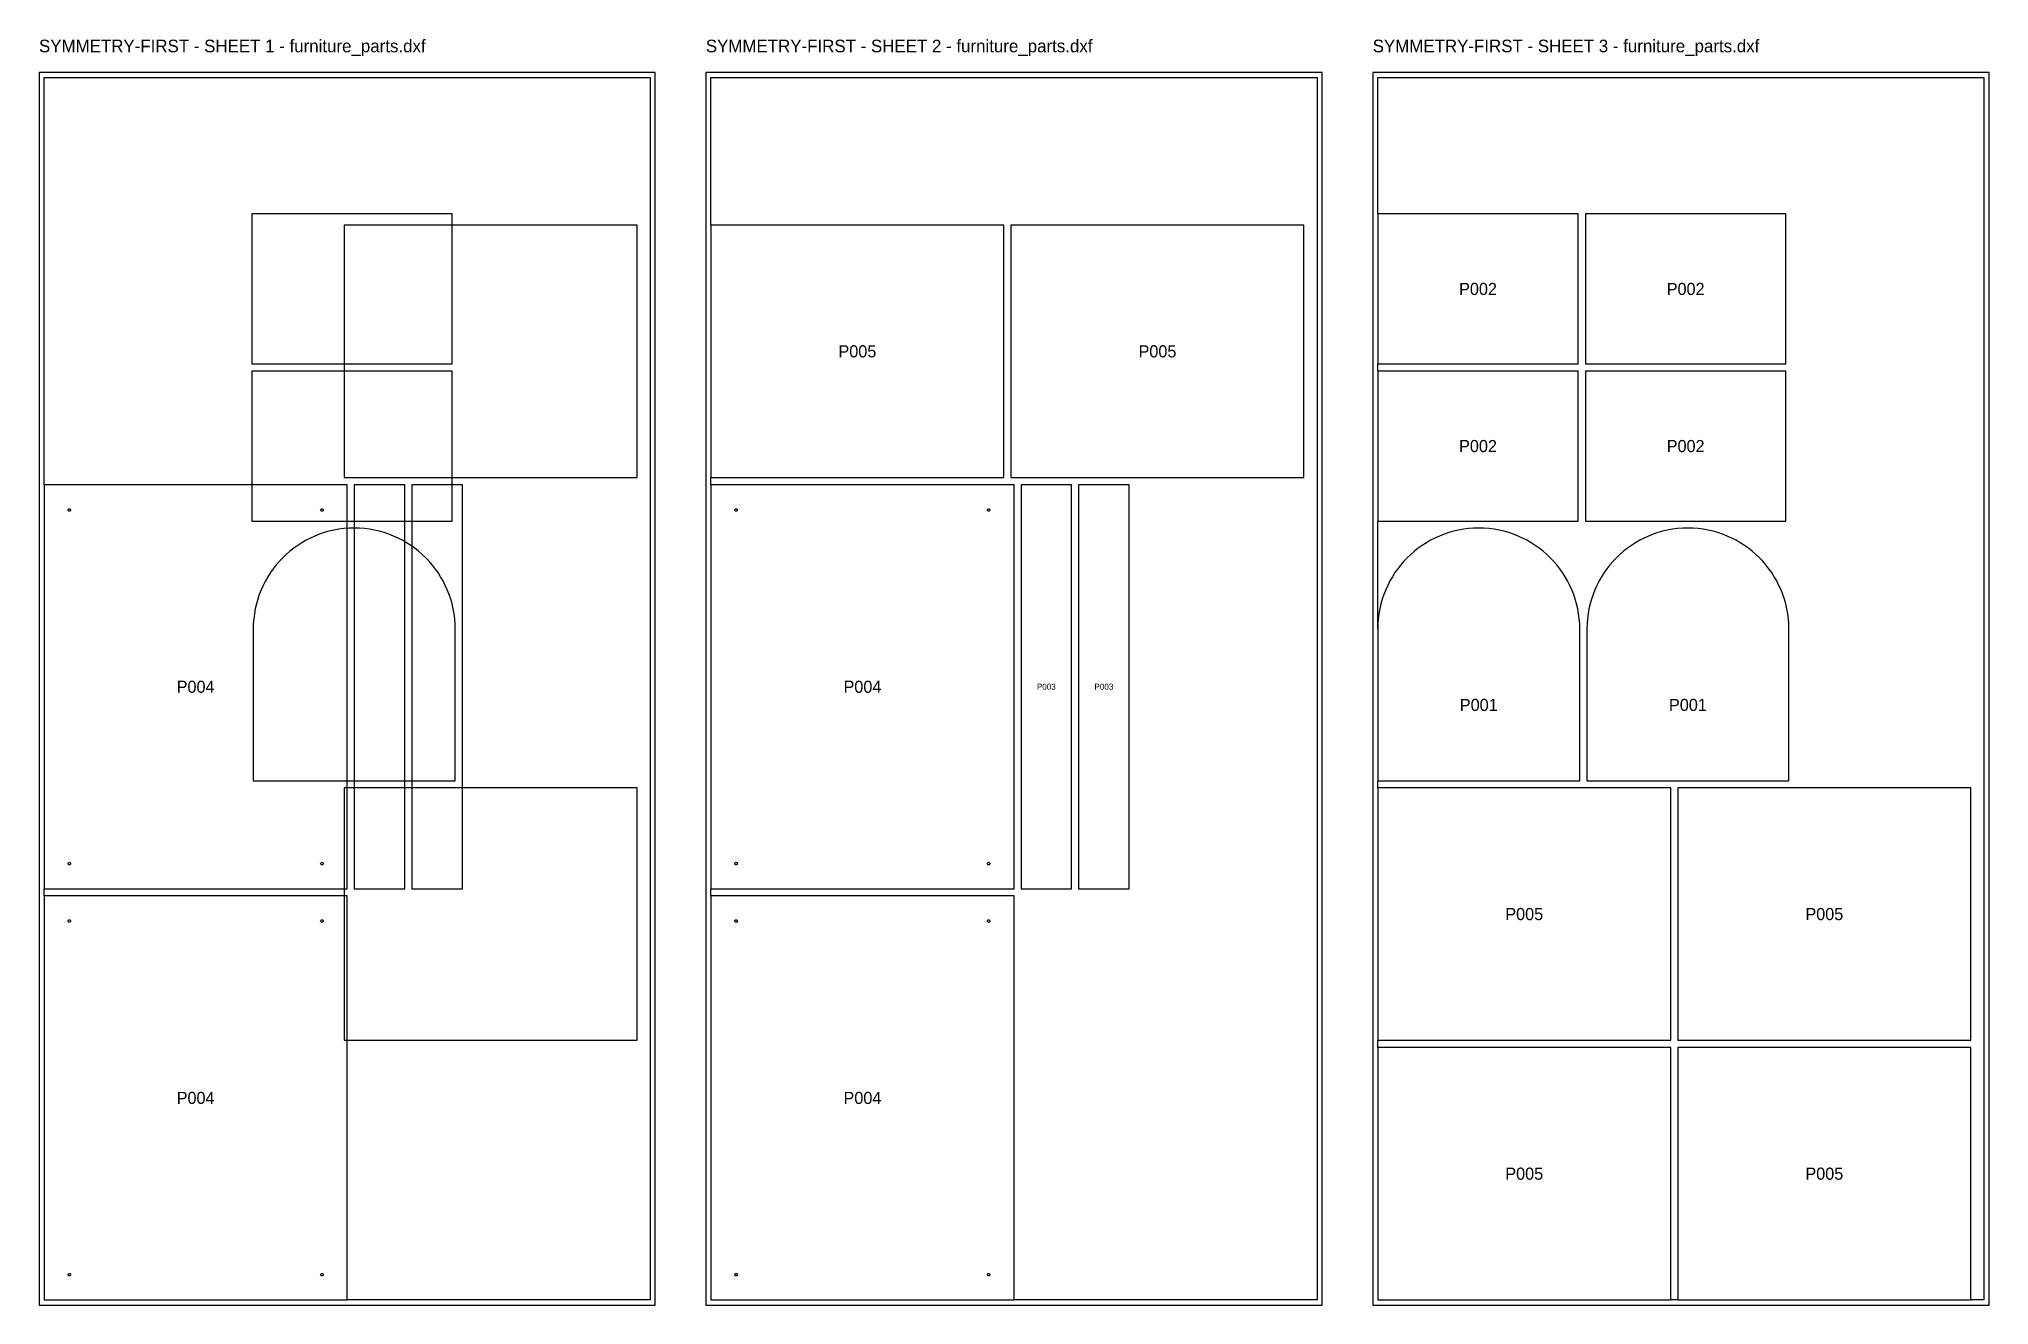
# Model space of a CAD drawing. Header units: millimetres. Extents: x 0 to 3860, y 0 to 2506.
import ezdxf
from ezdxf.enums import TextEntityAlignment as Align

# ---------------------------------------------------------------- set-up
doc = ezdxf.new("R2010")
doc.units = ezdxf.units.MM
for name, color, linetype in [('CNC_BOUNDARY', 1, 'Continuous'), ('CUT', 7, 'Continuous'), ('ETCH', 2, 'Continuous'), ('INFO', 8, 'Continuous'), ('OFFCUT', 4, 'Continuous')]:
    doc.layers.add(name, color=color, linetype=linetype)

msp = doc.modelspace()

# ---------------------------------------------------------------- linework, layer by layer
at = {"layer": 'CNC_BOUNDARY'}
for points in [[(0, 0), (1220, 0), (1220, 2440), (0, 2440)], [(1320, 0), (2540, 0), (2540, 2440), (1320, 2440)], [(2640, 0), (3860, 0), (3860, 2440), (2640, 2440)]]:
    msp.add_lwpolyline(points, close=True, dxfattribs=at)
at = {"layer": 'CUT'}
for points in [[(1330, 1638), (1910, 1638), (1910, 2138), (1330, 2138), (1330, 1638)], [(1924, 1638), (2504, 1638), (2504, 2138), (1924, 2138), (1924, 1638)], [(2650, 1863), (3047, 1863), (3047, 2160), (2650, 2160), (2650, 1863)], [(3061, 1863), (3458, 1863), (3458, 2160), (3061, 2160), (3061, 1863)], [(2650, 1552), (3047, 1552), (3047, 1849), (2650, 1849), (2650, 1552)], [(3061, 1552), (3458, 1552), (3458, 1849), (3061, 1849), (3061, 1552)], [(10, 824), (610, 824), (610, 1624), (10, 1624), (10, 824)], [(1330, 824), (1930, 824), (1930, 1624), (1330, 1624), (1330, 824)], [(1944, 824), (2044, 824), (2044, 1624), (1944, 1624), (1944, 824)], [(2058, 824), (2158, 824), (2158, 1624), (2058, 1624), (2058, 824)], [(62.5, 1574), (62.3035, 1573.0269), (61.7678, 1572.2322), (60.9731, 1571.6965), (60, 1571.5), (59.0269, 1571.6965), (58.2322, 1572.2322), (57.6965, 1573.0269), (57.5, 1574), (57.6965, 1574.9731), (58.2322, 1575.7678), (59.0269, 1576.3035), (60, 1576.5), (60.9731, 1576.3035), (61.7678, 1575.7678), (62.3035, 1574.9731), (62.5, 1574)], [(562.5, 1574), (562.3035, 1573.0269), (561.7678, 1572.2322), (560.9731, 1571.6965), (560, 1571.5), (559.0269, 1571.6965), (558.2322, 1572.2322), (557.6965, 1573.0269), (557.5, 1574), (557.6965, 1574.9731), (558.2322, 1575.7678), (559.0269, 1576.3035), (560, 1576.5), (560.9731, 1576.3035), (561.7678, 1575.7678), (562.3035, 1574.9731), (562.5, 1574)], [(1382.5, 1574), (1382.3035, 1573.0269), (1381.7678, 1572.2322), (1380.9731, 1571.6965), (1380, 1571.5), (1379.0269, 1571.6965), (1378.2322, 1572.2322), (1377.6965, 1573.0269), (1377.5, 1574), (1377.6965, 1574.9731), (1378.2322, 1575.7678), (1379.0269, 1576.3035), (1380, 1576.5), (1380.9731, 1576.3035), (1381.7678, 1575.7678), (1382.3035, 1574.9731), (1382.5, 1574)], [(1882.5, 1574), (1882.3035, 1573.0269), (1881.7678, 1572.2322), (1880.9731, 1571.6965), (1880, 1571.5), (1879.0269, 1571.6965), (1878.2322, 1572.2322), (1877.6965, 1573.0269), (1877.5, 1574), (1877.6965, 1574.9731), (1878.2322, 1575.7678), (1879.0269, 1576.3035), (1880, 1576.5), (1880.9731, 1576.3035), (1881.7678, 1575.7678), (1882.3035, 1574.9731), (1882.5, 1574)], [(2650, 1038), (3050, 1038), (3050, 1338), (3049.7398, 1348.292), (3048.9674, 1358.4488), (3047.6956, 1368.458), (3045.9367, 1378.307), (3043.7035, 1387.9831), (3041.0084, 1397.4739), (3037.8641, 1406.7667), (3034.283, 1415.849), (3030.2778, 1424.7083), (3025.8611, 1433.3319), (3021.0453, 1441.7073), (3015.8431, 1449.8219), (3010.2671, 1457.6632), (3004.3297, 1465.2186), (2998.0436, 1472.4755), (2991.4214, 1479.4214), (2984.4755, 1486.0436), (2977.2186, 1492.3297), (2969.6632, 1498.2671), (2961.8219, 1503.8431), (2953.7073, 1509.0453), (2945.3319, 1513.8611), (2936.7083, 1518.2778), (2927.849, 1522.283), (2918.7667, 1525.8641), (2909.4739, 1529.0084), (2899.9831, 1531.7035), (2890.307, 1533.9367), (2880.458, 1535.6956), (2870.4488, 1536.9674), (2860.292, 1537.7398), (2850, 1538), (2839.708, 1537.7398), (2829.5512, 1536.9674), (2819.542, 1535.6956), (2809.693, 1533.9367), (2800.0169, 1531.7035), (2790.5261, 1529.0084), (2781.2333, 1525.8641), (2772.151, 1522.283), (2763.2917, 1518.2778), (2754.6681, 1513.8611), (2746.2927, 1509.0453), (2738.1781, 1503.8431), (2730.3368, 1498.2671), (2722.7814, 1492.3297), (2715.5245, 1486.0436), (2708.5786, 1479.4214), (2701.9564, 1472.4755), (2695.6703, 1465.2186), (2689.7329, 1457.6632), (2684.1569, 1449.8219), (2678.9547, 1441.7073), (2674.1389, 1433.3319), (2669.7222, 1424.7083), (2665.717, 1415.849), (2662.1359, 1406.7667), (2658.9916, 1397.4739), (2656.2965, 1387.9831), (2654.0633, 1378.307), (2652.3044, 1368.458), (2651.0326, 1358.4488), (2650.2602, 1348.292), (2650, 1338), (2650, 1038)], [(3064, 1038), (3464, 1038), (3464, 1338), (3463.7398, 1348.292), (3462.9674, 1358.4488), (3461.6956, 1368.458), (3459.9367, 1378.307), (3457.7035, 1387.9831), (3455.0084, 1397.4739), (3451.8641, 1406.7667), (3448.283, 1415.849), (3444.2778, 1424.7083), (3439.8611, 1433.3319), (3435.0453, 1441.7073), (3429.8431, 1449.8219), (3424.2671, 1457.6632), (3418.3297, 1465.2186), (3412.0436, 1472.4755), (3405.4214, 1479.4214), (3398.4755, 1486.0436), (3391.2186, 1492.3297), (3383.6632, 1498.2671), (3375.8219, 1503.8431), (3367.7073, 1509.0453), (3359.3319, 1513.8611), (3350.7083, 1518.2778), (3341.849, 1522.283), (3332.7667, 1525.8641), (3323.4739, 1529.0084), (3313.9831, 1531.7035), (3304.307, 1533.9367), (3294.458, 1535.6956), (3284.4488, 1536.9674), (3274.292, 1537.7398), (3264, 1538), (3253.708, 1537.7398), (3243.5512, 1536.9674), (3233.542, 1535.6956), (3223.693, 1533.9367), (3214.0169, 1531.7035), (3204.5261, 1529.0084), (3195.2333, 1525.8641), (3186.151, 1522.283), (3177.2917, 1518.2778), (3168.6681, 1513.8611), (3160.2927, 1509.0453), (3152.1781, 1503.8431), (3144.3368, 1498.2671), (3136.7814, 1492.3297), (3129.5245, 1486.0436), (3122.5786, 1479.4214), (3115.9564, 1472.4755), (3109.6703, 1465.2186), (3103.7329, 1457.6632), (3098.1569, 1449.8219), (3092.9547, 1441.7073), (3088.1389, 1433.3319), (3083.7222, 1424.7083), (3079.717, 1415.849), (3076.1359, 1406.7667), (3072.9916, 1397.4739), (3070.2965, 1387.9831), (3068.0633, 1378.307), (3066.3044, 1368.458), (3065.0326, 1358.4488), (3064.2602, 1348.292), (3064, 1338), (3064, 1038)], [(2650, 524), (3230, 524), (3230, 1024), (2650, 1024), (2650, 524)], [(3244, 524), (3824, 524), (3824, 1024), (3244, 1024), (3244, 524)], [(62.5, 874), (62.3035, 873.0269), (61.7678, 872.2322), (60.9731, 871.6965), (60, 871.5), (59.0269, 871.6965), (58.2322, 872.2322), (57.6965, 873.0269), (57.5, 874), (57.6965, 874.9731), (58.2322, 875.7678), (59.0269, 876.3035), (60, 876.5), (60.9731, 876.3035), (61.7678, 875.7678), (62.3035, 874.9731), (62.5, 874)], [(562.5, 874), (562.3035, 873.0269), (561.7678, 872.2322), (560.9731, 871.6965), (560, 871.5), (559.0269, 871.6965), (558.2322, 872.2322), (557.6965, 873.0269), (557.5, 874), (557.6965, 874.9731), (558.2322, 875.7678), (559.0269, 876.3035), (560, 876.5), (560.9731, 876.3035), (561.7678, 875.7678), (562.3035, 874.9731), (562.5, 874)], [(1382.5, 874), (1382.3035, 873.0269), (1381.7678, 872.2322), (1380.9731, 871.6965), (1380, 871.5), (1379.0269, 871.6965), (1378.2322, 872.2322), (1377.6965, 873.0269), (1377.5, 874), (1377.6965, 874.9731), (1378.2322, 875.7678), (1379.0269, 876.3035), (1380, 876.5), (1380.9731, 876.3035), (1381.7678, 875.7678), (1382.3035, 874.9731), (1382.5, 874)], [(1882.5, 874), (1882.3035, 873.0269), (1881.7678, 872.2322), (1880.9731, 871.6965), (1880, 871.5), (1879.0269, 871.6965), (1878.2322, 872.2322), (1877.6965, 873.0269), (1877.5, 874), (1877.6965, 874.9731), (1878.2322, 875.7678), (1879.0269, 876.3035), (1880, 876.5), (1880.9731, 876.3035), (1881.7678, 875.7678), (1882.3035, 874.9731), (1882.5, 874)], [(10, 10), (610, 10), (610, 810), (10, 810), (10, 10)], [(1330, 10), (1930, 10), (1930, 810), (1330, 810), (1330, 10)], [(62.5, 760), (62.3035, 759.0269), (61.7678, 758.2322), (60.9731, 757.6965), (60, 757.5), (59.0269, 757.6965), (58.2322, 758.2322), (57.6965, 759.0269), (57.5, 760), (57.6965, 760.9731), (58.2322, 761.7678), (59.0269, 762.3035), (60, 762.5), (60.9731, 762.3035), (61.7678, 761.7678), (62.3035, 760.9731), (62.5, 760)], [(562.5, 760), (562.3035, 759.0269), (561.7678, 758.2322), (560.9731, 757.6965), (560, 757.5), (559.0269, 757.6965), (558.2322, 758.2322), (557.6965, 759.0269), (557.5, 760), (557.6965, 760.9731), (558.2322, 761.7678), (559.0269, 762.3035), (560, 762.5), (560.9731, 762.3035), (561.7678, 761.7678), (562.3035, 760.9731), (562.5, 760)], [(1382.5, 760), (1382.3035, 759.0269), (1381.7678, 758.2322), (1380.9731, 757.6965), (1380, 757.5), (1379.0269, 757.6965), (1378.2322, 758.2322), (1377.6965, 759.0269), (1377.5, 760), (1377.6965, 760.9731), (1378.2322, 761.7678), (1379.0269, 762.3035), (1380, 762.5), (1380.9731, 762.3035), (1381.7678, 761.7678), (1382.3035, 760.9731), (1382.5, 760)], [(1882.5, 760), (1882.3035, 759.0269), (1881.7678, 758.2322), (1880.9731, 757.6965), (1880, 757.5), (1879.0269, 757.6965), (1878.2322, 758.2322), (1877.6965, 759.0269), (1877.5, 760), (1877.6965, 760.9731), (1878.2322, 761.7678), (1879.0269, 762.3035), (1880, 762.5), (1880.9731, 762.3035), (1881.7678, 761.7678), (1882.3035, 760.9731), (1882.5, 760)], [(2650, 10), (3230, 10), (3230, 510), (2650, 510), (2650, 10)], [(3244, 10), (3824, 10), (3824, 510), (3244, 510), (3244, 10)], [(62.5, 60), (62.3035, 59.0269), (61.7678, 58.2322), (60.9731, 57.6965), (60, 57.5), (59.0269, 57.6965), (58.2322, 58.2322), (57.6965, 59.0269), (57.5, 60), (57.6965, 60.9731), (58.2322, 61.7678), (59.0269, 62.3035), (60, 62.5), (60.9731, 62.3035), (61.7678, 61.7678), (62.3035, 60.9731), (62.5, 60)], [(562.5, 60), (562.3035, 59.0269), (561.7678, 58.2322), (560.9731, 57.6965), (560, 57.5), (559.0269, 57.6965), (558.2322, 58.2322), (557.6965, 59.0269), (557.5, 60), (557.6965, 60.9731), (558.2322, 61.7678), (559.0269, 62.3035), (560, 62.5), (560.9731, 62.3035), (561.7678, 61.7678), (562.3035, 60.9731), (562.5, 60)], [(1382.5, 60), (1382.3035, 59.0269), (1381.7678, 58.2322), (1380.9731, 57.6965), (1380, 57.5), (1379.0269, 57.6965), (1378.2322, 58.2322), (1377.6965, 59.0269), (1377.5, 60), (1377.6965, 60.9731), (1378.2322, 61.7678), (1379.0269, 62.3035), (1380, 62.5), (1380.9731, 62.3035), (1381.7678, 61.7678), (1382.3035, 60.9731), (1382.5, 60)], [(1882.5, 60), (1882.3035, 59.0269), (1881.7678, 58.2322), (1880.9731, 57.6965), (1880, 57.5), (1879.0269, 57.6965), (1878.2322, 58.2322), (1877.6965, 59.0269), (1877.5, 60), (1877.6965, 60.9731), (1878.2322, 61.7678), (1879.0269, 62.3035), (1880, 62.5), (1880.9731, 62.3035), (1881.7678, 61.7678), (1882.3035, 60.9731), (1882.5, 60)]]:
    msp.add_lwpolyline(points, close=True, dxfattribs=at)
at = {"layer": 'OFFCUT'}
for points in [[(10, 2430), (1210, 2430), (1210, 10), (610, 10), (610, 810), (10, 810), (10, 824), (610, 824), (610, 1624), (10, 1624), (10, 2430)], [(1330, 2430), (2530, 2430), (2530, 10), (1930, 10), (1930, 810), (1330, 810), (1330, 824), (1930, 824), (1930, 1624), (1330, 1624), (1330, 1638), (1910, 1638), (1910, 2138), (1330, 2138), (1330, 2430)], [(2650, 2430), (3850, 2430), (3850, 10), (3824, 10), (3824, 510), (3244, 510), (3244, 10), (3230, 10), (3230, 510), (2650, 510), (2650, 524), (3230, 524), (3230, 1024), (2650, 1024), (2650, 1038), (3050, 1038), (3050, 1338), (3049.7398, 1348.292), (3048.9674, 1358.4488), (3047.6956, 1368.458), (3045.9367, 1378.307), (3043.7035, 1387.9831), (3041.0084, 1397.4739), (3037.8641, 1406.7667), (3034.283, 1415.849), (3030.2778, 1424.7083), (3025.8611, 1433.3319), (3021.0453, 1441.7073), (3015.8431, 1449.8219), (3010.2671, 1457.6632), (3004.3297, 1465.2186), (2998.0436, 1472.4755), (2991.4214, 1479.4214), (2984.4755, 1486.0436), (2977.2186, 1492.3297), (2969.6632, 1498.2671), (2961.8219, 1503.8431), (2953.7073, 1509.0453), (2945.3319, 1513.8611), (2936.7083, 1518.2778), (2927.849, 1522.283), (2918.7667, 1525.8641), (2909.4739, 1529.0084), (2899.9831, 1531.7035), (2890.307, 1533.9367), (2880.458, 1535.6956), (2870.4488, 1536.9674), (2860.292, 1537.7398), (2850, 1538), (2839.708, 1537.7398), (2829.5512, 1536.9674), (2819.542, 1535.6956), (2809.693, 1533.9367), (2800.0169, 1531.7035), (2790.5261, 1529.0084), (2781.2333, 1525.8641), (2772.151, 1522.283), (2763.2917, 1518.2778), (2754.6681, 1513.8611), (2746.2927, 1509.0453), (2738.1781, 1503.8431), (2730.3368, 1498.2671), (2722.7814, 1492.3297), (2715.5245, 1486.0436), (2708.5786, 1479.4214), (2701.9564, 1472.4755), (2695.6703, 1465.2186), (2689.7329, 1457.6632), (2684.1569, 1449.8219), (2678.9547, 1441.7073), (2674.1389, 1433.3319), (2669.7222, 1424.7083), (2665.717, 1415.849), (2662.1359, 1406.7667), (2658.9916, 1397.4739), (2656.2965, 1387.9831), (2654.0633, 1378.307), (2652.3044, 1368.458), (2651.0326, 1358.4488), (2650.2602, 1348.292), (2650, 1338), (2650, 1552), (3047, 1552), (3047, 1849), (2650, 1849), (2650, 1863), (3047, 1863), (3047, 2160), (2650, 2160), (2650, 2430)], [(818, 1863), (818, 2160), (421, 2160), (421, 1863), (818, 1863)], [(1184, 2138), (604, 2138), (604, 1638), (1184, 1638), (1184, 2138)], [(2504, 2138), (1924, 2138), (1924, 1638), (2504, 1638), (2504, 2138)], [(3458, 1863), (3458, 2160), (3061, 2160), (3061, 1863), (3458, 1863)], [(818, 1849), (421, 1849), (421, 1552), (818, 1552), (818, 1849)], [(3458, 1849), (3061, 1849), (3061, 1552), (3458, 1552), (3458, 1849)], [(724, 1624), (624, 1624), (624, 824), (724, 824), (724, 1624)], [(738, 1624), (738, 824), (838, 824), (838, 1624), (738, 1624)], [(2044, 1624), (1944, 1624), (1944, 824), (2044, 824), (2044, 1624)], [(2058, 1624), (2058, 824), (2158, 824), (2158, 1624), (2058, 1624)], [(424.2602, 1348.292), (424, 1338), (424, 1038), (824, 1038), (824, 1338), (823.7398, 1348.292), (822.9674, 1358.4488), (821.6956, 1368.458), (819.9367, 1378.307), (817.7035, 1387.9831), (815.0084, 1397.4739), (811.8641, 1406.7667), (808.283, 1415.849), (804.2778, 1424.7083), (799.8611, 1433.3319), (795.0453, 1441.7073), (789.8431, 1449.8219), (784.2671, 1457.6632), (778.3297, 1465.2186), (772.0436, 1472.4755), (765.4214, 1479.4214), (758.4755, 1486.0436), (751.2186, 1492.3297), (743.6632, 1498.2671), (735.8219, 1503.8431), (727.7073, 1509.0453), (719.3319, 1513.8611), (710.7083, 1518.2778), (701.849, 1522.283), (692.7667, 1525.8641), (683.4739, 1529.0084), (673.9831, 1531.7035), (664.307, 1533.9367), (654.458, 1535.6956), (644.4488, 1536.9674), (634.292, 1537.7398), (624, 1538), (613.708, 1537.7398), (603.5512, 1536.9674), (593.542, 1535.6956), (583.693, 1533.9367), (574.0169, 1531.7035), (564.5261, 1529.0084), (555.2333, 1525.8641), (546.151, 1522.283), (537.2917, 1518.2778), (528.6681, 1513.8611), (520.2927, 1509.0453), (512.1781, 1503.8431), (504.3368, 1498.2671), (496.7814, 1492.3297), (489.5245, 1486.0436), (482.5786, 1479.4214), (475.9564, 1472.4755), (469.6703, 1465.2186), (463.7329, 1457.6632), (458.1569, 1449.8219), (452.9547, 1441.7073), (448.1389, 1433.3319), (443.7222, 1424.7083), (439.717, 1415.849), (436.1359, 1406.7667), (432.9916, 1397.4739), (430.2965, 1387.9831), (428.0633, 1378.307), (426.3044, 1368.458), (425.0326, 1358.4488), (424.2602, 1348.292)], [(3064.2602, 1348.292), (3064, 1338), (3064, 1038), (3464, 1038), (3464, 1338), (3463.7398, 1348.292), (3462.9674, 1358.4488), (3461.6956, 1368.458), (3459.9367, 1378.307), (3457.7035, 1387.9831), (3455.0084, 1397.4739), (3451.8641, 1406.7667), (3448.283, 1415.849), (3444.2778, 1424.7083), (3439.8611, 1433.3319), (3435.0453, 1441.7073), (3429.8431, 1449.8219), (3424.2671, 1457.6632), (3418.3297, 1465.2186), (3412.0436, 1472.4755), (3405.4214, 1479.4214), (3398.4755, 1486.0436), (3391.2186, 1492.3297), (3383.6632, 1498.2671), (3375.8219, 1503.8431), (3367.7073, 1509.0453), (3359.3319, 1513.8611), (3350.7083, 1518.2778), (3341.849, 1522.283), (3332.7667, 1525.8641), (3323.4739, 1529.0084), (3313.9831, 1531.7035), (3304.307, 1533.9367), (3294.458, 1535.6956), (3284.4488, 1536.9674), (3274.292, 1537.7398), (3264, 1538), (3253.708, 1537.7398), (3243.5512, 1536.9674), (3233.542, 1535.6956), (3223.693, 1533.9367), (3214.0169, 1531.7035), (3204.5261, 1529.0084), (3195.2333, 1525.8641), (3186.151, 1522.283), (3177.2917, 1518.2778), (3168.6681, 1513.8611), (3160.2927, 1509.0453), (3152.1781, 1503.8431), (3144.3368, 1498.2671), (3136.7814, 1492.3297), (3129.5245, 1486.0436), (3122.5786, 1479.4214), (3115.9564, 1472.4755), (3109.6703, 1465.2186), (3103.7329, 1457.6632), (3098.1569, 1449.8219), (3092.9547, 1441.7073), (3088.1389, 1433.3319), (3083.7222, 1424.7083), (3079.717, 1415.849), (3076.1359, 1406.7667), (3072.9916, 1397.4739), (3070.2965, 1387.9831), (3068.0633, 1378.307), (3066.3044, 1368.458), (3065.0326, 1358.4488), (3064.2602, 1348.292)], [(1184, 524), (1184, 1024), (604, 1024), (604, 524), (1184, 524)], [(3824, 524), (3824, 1024), (3244, 1024), (3244, 524), (3824, 524)]]:
    msp.add_lwpolyline(points, close=True, dxfattribs=at)

# ---------------------------------------------------------------- texts
at = {"layer": 'ETCH'}
for s, height, p in [('P002', 24, (2848.5, 2011.5)), ('P002', 24, (3259.5, 2011.5)), ('P005', 24, (1620, 1888)), ('P005', 24, (2214, 1888)), ('P002', 24, (2848.5, 1700.5)), ('P002', 24, (3259.5, 1700.5)), ('P004', 24, (310, 1224)), ('P004', 24, (1630, 1224)), ('P003', 12, (1994, 1224)), ('P003', 12, (2108, 1224)), ('P001', 24, (2850, 1188)), ('P001', 24, (3264, 1188)), ('P005', 24, (2940, 774)), ('P005', 24, (3534, 774)), ('P004', 24, (310, 410)), ('P004', 24, (1630, 410)), ('P005', 24, (2940, 260)), ('P005', 24, (3534, 260))]:
    msp.add_text(s, height=height, dxfattribs=at).set_placement(p, align=Align.MIDDLE_CENTER)
at = {"layer": 'INFO'}
for s, p in [('SYMMETRY-FIRST - SHEET 1 - furniture_parts.dxf', (0, 2480)), ('SYMMETRY-FIRST - SHEET 2 - furniture_parts.dxf', (1320, 2480)), ('SYMMETRY-FIRST - SHEET 3 - furniture_parts.dxf', (2640, 2480))]:
    msp.add_text(s, height=25, dxfattribs=at).set_placement(p)

doc.saveas('drawing.dxf')
